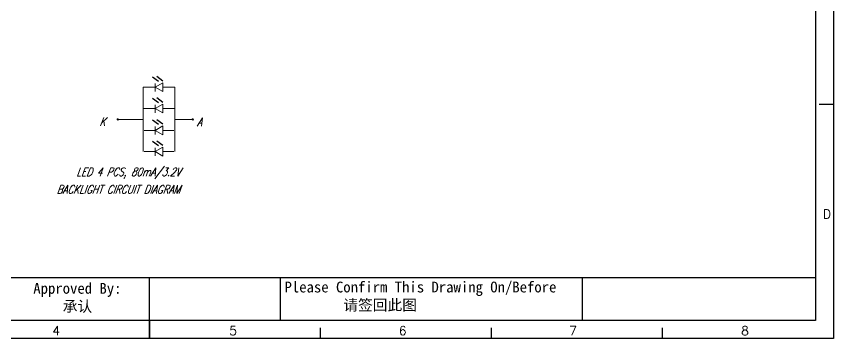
# Model space of a CAD drawing. Header units: millimetres. Extents: x 3800 to 4180, y 866 to 1126.
# Drawn here: x 3953 to 4180, y 865.5 to 955 of the extents above; entities that cross this region are included whole.
import ezdxf
from ezdxf.enums import TextEntityAlignment as Align

# ---------------------------------------------------------------- set-up
doc = ezdxf.new("R2010")
doc.units = ezdxf.units.MM
doc.styles.get("Standard").update_dxf_attribs({"font": 'txt', "bigfont": 'gbcbig.shx'})
doc.styles.add('样式 3', font='italict.shx', dxfattribs={"width": 0.85, "oblique": 10})
doc.dimstyles.new('guide', dxfattribs={"dimscale": 6, "dimtxt": 1.5, "dimasz": 0.3, "dimexe": 0.15, "dimexo": 0.05, "dimgap": 0.05, "dimtad": 1, "dimdec": 3, "dimdsep": 46, "dimtxsty": 'Standard', "dimcen": 0.15, "dimadec": 0, "dimazin": 2, "dimtm": 1e-09, "dimtfac": 1, "dimtdec": 3, "dimtmove": 0, "dimatfit": 3, "dimfxl": 1, "dimtolj": 1, "dimtzin": 0, "dimarcsym": 0})

msp = doc.modelspace()

# ---------------------------------------------------------------- linework, layer by layer
at = {"color": 3, "lineweight": 15}
for p, q in [((3988.2057, 935.315), (3991.5323, 935.315)), ((3988.2057, 935.315), (3988.2057, 917.4496)), ((3991.5323, 935.315), (3993.6415, 936.5327)), ((3991.5323, 935.315), (3991.5323, 936.3844)), ((3993.6415, 934.0972), (3991.5323, 935.315)), ((3991.5323, 935.315), (3991.5323, 934.1602)), ((3993.6415, 936.5327), (3993.6415, 934.0972)), ((3996.9681, 935.315), (3993.6415, 935.315)), ((3996.9681, 935.315), (3996.9681, 917.4496)), ((3988.2347, 929.4099), (3991.5613, 929.4099)), ((3991.5033, 929.4099), (3993.6125, 930.6277)), ((3991.5033, 929.4099), (3991.5033, 930.4793)), ((3993.6125, 928.1921), (3991.5033, 929.4099)), ((3991.5033, 929.4099), (3991.5033, 928.2551)), ((3993.6125, 930.6277), (3993.6125, 928.1921)), ((3996.9391, 929.4099), (3993.6125, 929.4099)), ((3988.2057, 926.3823), (3981.3196, 926.3823)), ((4001.7656, 926.3823), (3996.9681, 926.3823)), ((3991.5323, 923.3547), (3993.6415, 924.5725)), ((3991.5323, 923.3547), (3991.5323, 924.4241)), ((3993.6415, 924.5725), (3993.6415, 922.137)), ((3988.4461, 923.3547), (3991.5323, 923.3547)), ((3993.6415, 922.137), (3991.5323, 923.3547)), ((3991.5323, 923.3547), (3991.5323, 922.1999)), ((3996.7277, 923.3547), (3993.6415, 923.3547)), ((3988.4751, 917.4496), (3991.5613, 917.4496)), ((3991.5033, 917.4496), (3993.6125, 918.6674)), ((3991.5033, 917.4496), (3991.5033, 918.519)), ((3993.6125, 916.2319), (3991.5033, 917.4496)), ((3991.5033, 917.4496), (3991.5033, 916.2948)), ((3993.6125, 918.6674), (3993.6125, 916.2319)), ((3996.6987, 917.4496), (3993.6125, 917.4496))]:
    msp.add_line(p, q, dxfattribs=at)
for p, q in [((4179.9712, 930.5426), (4175.9712, 930.5426)), ((3989.9712, 870.5426), (3989.9712, 882.5426)), ((4026.247, 882.5426), (4026.247, 870.5426)), ((4110.0922, 882.5426), (4110.0922, 870.5426)), ((3989.9712, 870.5426), (3989.9712, 865.5426)), ((3989.9712, 865.5426), (3989.9712, 870.5426)), ((4037.4712, 865.5426), (4037.4712, 868.5426)), ((4084.9712, 865.5426), (4084.9712, 868.5426)), ((4132.4712, 865.5426), (4132.4712, 868.5426))]:
    msp.add_line(p, q)
for points in [[(3799.9712, 1125.5426), (4179.9712, 1125.5426), (4179.9712, 865.5426), (3799.9712, 865.5426)], [(3799.9712, 1125.5426), (4179.9712, 1125.5426), (4179.9712, 865.5426), (3799.9712, 865.5426)], [(3804.9712, 1120.5426), (4174.9712, 1120.5426), (4174.9712, 870.5426), (3804.9712, 870.5426)], [(4174.9712, 870.5426), (3804.9712, 870.5426), (3804.9712, 882.5426), (4174.9712, 882.5426)]]:
    msp.add_lwpolyline(points, close=True)
for centre in [(3981.1196, 926.3823), (4001.9656, 926.3823)]:
    msp.add_circle(centre, 0.2, dxfattribs=at)

# ---------------------------------------------------------------- texts
at = {"color": 3, "lineweight": 15, "style": '样式 3', "oblique": 9.272625, "width": 0.78}
for s, height, p in [('K', 2.307, (3976.0733, 924.6343)), ('A', 2.307, (4003.1018, 924.555)), ('LED 4 PCS, 80mA/3.2V', 2.307016, (3969.5926, 910.6829))]:
    msp.add_text(s, height=height, dxfattribs=at).set_placement(p)
msp.add_text('BACKLIGHT CIRCUIT DIAGRAM', height=2.307016, dxfattribs=at).set_placement((3964.131, 905.1232), align=Align.BOTTOM_LEFT)
at = {"attachment_point": 1}
for s, insert, char_height, width in [('D', (4176.9839, 901.4023), 2.5, 2.036459), ('{\\fFangSong|b0|i0|c134|p49;A\\fFangSong|b0|i0|c0|p49;pproved By\\fFangSong|b0|i0|c134|p49;:\\fFangSong|b0|i0|c0|p49;\\P\\fFangSong|b0|i0|c134|p49;  \\fFangSong|b0|i0|c0|p49;  \\fFangSong|b0|i0|c134|p49;承认}', (3957.6715, 881.0054), 3, 68.934533), ('{\\fFangSong|b0|i0|c0|p49;Please Confirm This Drawing On/Before\\P        \\fFangSong|b0|i0|c134|p49;请签回此图}', (4027.4486, 881.3673), 3, 82.33959), ('4', (3962.9725, 868.9927), 2.5, 2.036459), ('5', (4012.0981, 868.9927), 2.5, 2.036459), ('6', (4059.1927, 868.9927), 2.5, 2.036459), ('7', (4106.5031, 869.0043), 2.5, 2.036459), ('8', (4154.2776, 869.0043), 2.5, 2.036459)]:
    msp.add_mtext(s, dxfattribs=dict(at, insert=insert, char_height=char_height, width=width))

# ---------------------------------------------------------------- leaders
at = {"color": 3, "lineweight": 15}
for points, override in [([(3990.7837, 938.2211), (3992.4524, 936.998)], {"dimasz": 0.08, "dimtad": 0}), ([(3992.0074, 938.3508), (3993.6762, 937.1278)], {"dimasz": 0.08, "dimgap": 0.05, "dimtad": 0}), ([(3990.7547, 932.316), (3992.4235, 931.093)], {"dimasz": 0.08, "dimtad": 0}), ([(3991.9785, 932.4458), (3993.6472, 931.2227)], {"dimasz": 0.08, "dimgap": 0.05, "dimtad": 0}), ([(3990.7837, 926.2609), (3992.4524, 925.0378)], {"dimasz": 0.08, "dimtad": 0}), ([(3992.0074, 926.3906), (3993.6762, 925.1675)], {"dimasz": 0.08, "dimgap": 0.05, "dimtad": 0}), ([(3990.7547, 920.3558), (3992.4235, 919.1327)], {"dimasz": 0.08, "dimtad": 0}), ([(3991.9785, 920.4855), (3993.6472, 919.2624)], {"dimasz": 0.08, "dimgap": 0.05, "dimtad": 0})]:
    msp.add_leader(points, dimstyle='guide', override=override, dxfattribs=at)

doc.saveas('drawing.dxf')
